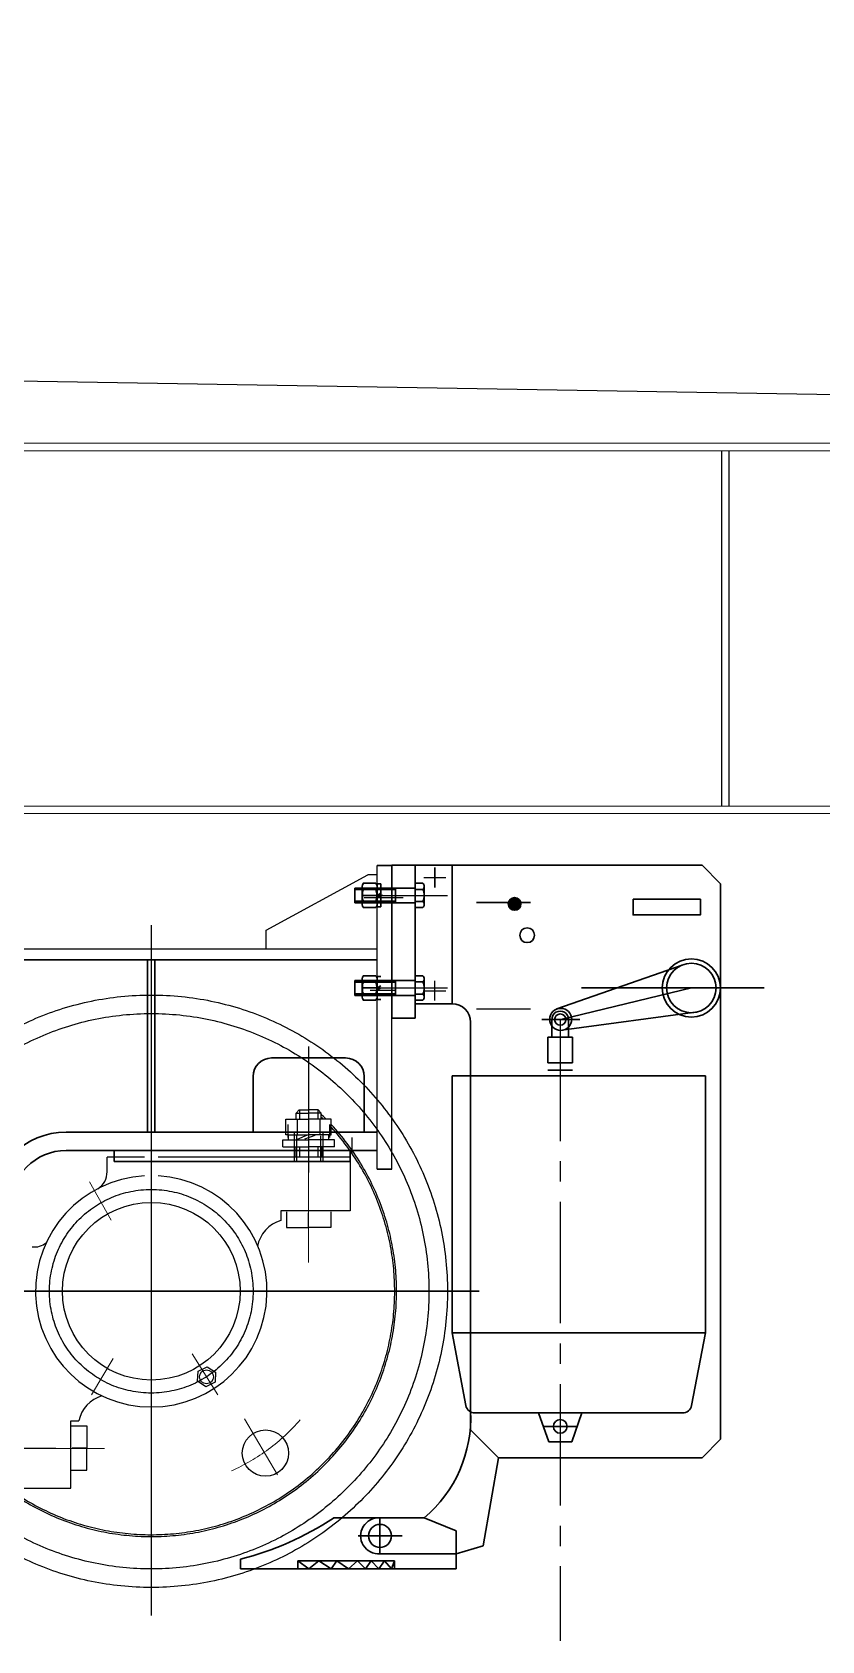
# Model space of a CAD drawing. Extents: x 1767995 to 4174245, y 542814 to 862564.
# Drawn here: x 3078371 to 3079224, y 818371 to 820108 of the extents above; entities that cross this region are included whole.
import ezdxf

# ---------------------------------------------------------------- set-up
doc = ezdxf.new("R2010")
doc.units = 0
doc.header["$LTSCALE"] = 3500
for name, pattern in [('CENTER', [2, 1.25, -0.25, 0.25, -0.25]), ('CENTER2', [1.125, 0.75, -0.125, 0.125, -0.125]), ('DASHDOT', [25.4, 12.7, -6.35, 0, -6.35]), ('DASHED', [0.75, 0.5, -0.25]), ('PHANTOM', [2.5, 1.25, -0.25, 0.25, -0.25, 0.25, -0.25])]:
    doc.linetypes.add(name, pattern=pattern)
for name, color, linetype, lineweight in [('1轮廓实线层', 7, 'Continuous', 30), ('6标注线', 7, 'Continuous', 13), ('CENTER', 1, 'DASHDOT', 15)]:
    doc.layers.add(name, color=color, linetype=linetype, lineweight=lineweight)
for name, color, linetype in [('2中心线', 1, 'DASHED'), ('2点划线', 2, 'CENTER2'), ('3中心线层', 1, 'CENTER'), ('4虚线层', 6, 'DASHED'), ('9双点划线层', 6, 'PHANTOM'), ('dim', 7, 'Continuous'), ('MAINLIN', 7, 'Continuous'), ('PBZ', 7, 'Continuous'), ('PHANTOM', 1, 'PHANTOM'), ('纵_地面线', 30, 'Continuous')]:
    doc.layers.add(name, color=color, linetype=linetype)

# ---------------------------------------------------------------- blocks, each defined once
blk = doc.blocks.new('AAA')
for p, q in [((4100.8, -24779.8), (12170.8, -24779.8)), ((12820.8, -24787.8), (3450.8, -24787.8)), ((3450.8, -25171.8), (12820.8, -25171.8)), ((12170.7, -25179.8), (4100.9, -25179.8))]:
    blk.add_line(p, q)
at = {"layer": '4虚线层'}
for p, q in [((4901.8, -24787.8), (4901.8, -25171.8)), ((4909.8, -24787.8), (4909.8, -25171.8))]:
    blk.add_line(p, q, dxfattribs=at)
blk = doc.blocks.new('45TG54T')
for p, q in [((7658, 8504.1), (5954, 8504.1)), ((6310, 8504.1), (6310, 8318.1)), ((6318, 8504.1), (6318, 8318.1)), ((7410, 8504.1), (7410, 8318.1)), ((7418, 8504.1), (7418, 8318.1)), ((6104, 8398.1), (6184, 8398.1)), ((7624, 8398.1), (7544, 8398.1)), ((6084, 8378.1), (6084, 8318.1)), ((6204, 8378.1), (6204, 8318.1)), ((7524, 8378.1), (7524, 8318.1)), ((7644, 8378.1), (7644, 8318.1)), ((5977, 8318.1), (6406, 8318.1)), ((7658, 8318.1), (7322, 8318.1)), ((5977, 8298.1), (6406, 8298.1)), ((6354, 8298.1), (6354, 8286.1)), ((7658, 8298.1), (7322, 8298.1)), ((7374, 8298.1), (7374, 8286.1)), ((5969, 8278.1), (5977, 8278.1)), ((6099, 8286.1), (6354, 8286.1)), ((7629, 8286.1), (7374, 8286.1)), ((7674, 8278.1), (7658, 8278.1)), ((6466, 7896.1), (6466, 8238.1)), ((6486, 7896.1), (6486, 8238.1)), ((7242, 7896.1), (7242, 8238.1)), ((7262, 7896.1), (7262, 8238.1)), ((6454, 7931.1), (6454, 8186.1)), ((6454, 8186.1), (6466, 8186.1)), ((7274, 8186.1), (7262, 8186.1)), ((7274, 7931.1), (7274, 8186.1)), ((7044, 8049.1), (7044, 8041.1)), ((6546, 8036.1), (6486, 8036.1)), ((7182, 8036.1), (7242, 8036.1)), ((6566, 8016.1), (6566, 7916.1)), ((7162, 8016.1), (7162, 7916.1)), ((6454, 7931.1), (6466, 7931.1)), ((7274, 7931.1), (7262, 7931.1)), ((6486, 7896.1), (6466, 7896.1)), ((7242, 7896.1), (7262, 7896.1))]:
    blk.add_line(p, q)
for centre, radius, start, end in [((6104, 8378.1), 20, 90, 180), ((6184, 8378.1), 20, 0, 90), ((7544, 8378.1), 20, 90, 180), ((7624, 8378.1), 20, 0, 90), ((6406, 8238.1), 80, 0, 90), ((7322, 8238.1), 80, 90, 180), ((6406, 8238.1), 60, 0, 90), ((7322, 8238.1), 60, 90, 180), ((6546, 8016.1), 20, 0, 90), ((7182, 8016.1), 20, 90, 180)]:
    blk.add_arc(centre, radius, start, end)
at = {"layer": '1轮廓实线层'}
for p, q in [((7658, 8606.1), (7674, 8606.1)), ((5954, 8504.1), (5954, 8516.1)), ((6099, 8298.1), (6099, 8286.1)), ((6354, 8298.1), (6354, 8286.1)), ((7374, 8298.1), (7374, 8286.1)), ((7629, 8298.1), (7629, 8286.1)), ((6486, 7916.1), (7242, 7916.1))]:
    blk.add_line(p, q, dxfattribs=at)
for radius in [90, 40]:
    blk.add_circle((6864, 8384.1), radius, dxfattribs=at)
at = {"layer": '2中心线', "linetype": 'DASHED', "ltscale": 0.5}
for p, q in [((6144, 8409.9), (6144, 8274.3)), ((7584, 8410.4), (7584, 8274.3)), ((6417.1, 7976.1), (6503.9, 7976.1)), ((7310.8, 7976.1), (7224, 7976.1))]:
    blk.add_line(p, q, dxfattribs=at)
at = {"layer": '3中心线层'}
for p, q in [((6864, 7877.5), (6864, 8595.5)), ((7686.1, 8571.1), (7643.9, 8571.1)), ((6314, 8544.1), (6314, 7795.8)), ((7414, 8541.6), (7414, 7795.8)), ((7678.4, 8471.1), (7650.6, 8471.1)), ((5959.7, 8146.1), (7768.2, 8146.1))]:
    blk.add_line(p, q, dxfattribs=at)
at = {"layer": '3中心线层', "color": 0, "linetype": 'ByBlock'}
for p, q in [((7538, 8536.1), (7648, 8596.1)), ((7658, 8596.1), (7648, 8596.1)), ((7538, 8516.1), (7538, 8536.1))]:
    blk.add_line(p, q, dxfattribs=at)
at = {"layer": '3中心线层', "ltscale": 0.5}
blk.add_line((6755.9, 8384.1), (6972, 8384.1), dxfattribs=at)
at = {"layer": '4虚线层', "ltscale": 0.5}
for p, q in [((6684, 8504.1), (6684, 7941.1)), ((6692, 8504.1), (6692, 7941.1)), ((7036, 8504.1), (7036, 7941.1)), ((7044, 8504.1), (7044, 7941.1)), ((7568.5, 8318.1), (7568.5, 8286.1)), ((7599.5, 8318.1), (7599.5, 8286.1)), ((6692, 8150.1), (7036, 8150.1)), ((6692, 8142.1), (7036, 8142.1)), ((6454, 7989.1), (6486, 7989.1)), ((7274, 7989.1), (7242, 7989.1)), ((6454, 7963.1), (6486, 7963.1)), ((7274, 7963.1), (7242, 7963.1)), ((6486, 7941.1), (7242, 7941.1)), ((6486, 7931.1), (7242, 7931.1))]:
    blk.add_line(p, q, dxfattribs=at)
at = {"layer": '4虚线层'}
for p, q in [((6128.5, 8318.1), (6128.5, 8286.1)), ((6159.5, 8318.1), (6159.5, 8286.1))]:
    blk.add_line(p, q, dxfattribs=at)
at = {"layer": '9双点划线层'}
for centre, radius in [((6314, 8146.1), 320), ((7414, 8146.1), 320), ((6314, 8146.1), 300), ((7414, 8146.1), 300)]:
    blk.add_circle(centre, radius, dxfattribs=at)
at = {"layer": 'PBZ', "linetype": 'Continuous'}
for p, q in [((7658, 8278.1), (7658, 8606.1)), ((7674, 8278.1), (7674, 8606.1)), ((5954, 8516.1), (7658, 8516.1)), ((5969, 8278.1), (5969, 8504.1)), ((5977, 8278.1), (5977, 8504.1)), ((6684, 8150.1), (6486, 8150.1)), ((6684, 8142.1), (6486, 8142.1)), ((7044, 8150.1), (7242, 8150.1)), ((7044, 8142.1), (7242, 8142.1))]:
    blk.add_line(p, q, dxfattribs=at)
blk = doc.blocks.new('54统一5他')
h = blk.add_hatch(color=256)
edge = h.paths.add_edge_path()
edge.add_ellipse((-1357.8, 4717.4), major_axis=(4.82, 4.82), ratio=1, start_angle=135, end_angle=315, ccw=False)
edge.add_ellipse((-1357.8, 4717.4), major_axis=(4.82, 4.82), ratio=1, start_angle=-45, end_angle=135, ccw=False)
for p, q in [((-1560.3, 4759.1), (-1580.3, 4739.1)), ((-1225.3, 4759.1), (-1560.3, 4759.1)), ((-1290.3, 4759.1), (-1290.3, 4609.6)), ((-1250.3, 4759.1), (-1250.3, 4594.1)), ((-1225.3, 4594.1), (-1225.3, 4759.1)), ((-1580.3, 4739.1), (-1580.3, 4139.1)), ((-1260.3, 4726.6), (-1260.3, 4736.4)), ((-1250.3, 4739.7), (-1258.8, 4739.7)), ((-1250.3, 4733.1), (-1258.8, 4733.1)), ((-1250.3, 4739.7), (-1250.3, 4713.5)), ((-1250.3, 4734.6), (-1185.3, 4734.6)), ((-1229.3, 4734.6), (-1229.3, 4718.6)), ((-1229.3, 4733), (-1185.3, 4733)), ((-1213.3, 4739), (-1213.3, 4726.6)), ((-1209.2, 4739), (-1213.3, 4739)), ((-1209.2, 4726.6), (-1213.3, 4728.9)), ((-1209.2, 4726.6), (-1209.2, 4739)), ((-1209.2, 4736.4), (-1209.2, 4716.8)), ((-1194.4, 4739.7), (-1208, 4739.7)), ((-1194.4, 4733.1), (-1208, 4733.1)), ((-1193.3, 4716.8), (-1193.3, 4736.4)), ((-1185.3, 4734.6), (-1185.3, 4718.6)), ((-1316.7, 4719.1), (-1375.1, 4719.1)), ((-1260.3, 4716.8), (-1260.3, 4726.6)), ((-1250.3, 4720), (-1258.8, 4720)), ((-1250.3, 4713.5), (-1258.8, 4713.5)), ((-1250.3, 4718.6), (-1185.3, 4718.6)), ((-1229.3, 4720.2), (-1185.3, 4720.2)), ((-1207.1, 4726.6), (-1215.3, 4726.6)), ((-1213.3, 4726.6), (-1209.2, 4724.2)), ((-1213.3, 4714.2), (-1213.3, 4726.6)), ((-1209.2, 4714.2), (-1213.3, 4714.2)), ((-1209.2, 4726.6), (-1209.2, 4714.2)), ((-1193.3, 4726.6), (-1209.2, 4726.6)), ((-1194.4, 4720), (-1208, 4720)), ((-1208, 4713.5), (-1194.4, 4713.5)), ((-1403.6, 4604), (-1538.7, 4651.4)), ((-1430.1, 4626.6), (-1627.4, 4626.6)), ((-1548.8, 4626.6), (-1407.7, 4592.7)), ((-1260.3, 4626.6), (-1260.3, 4636.4)), ((-1260.3, 4616.8), (-1260.3, 4626.6)), ((-1250.3, 4639.7), (-1258.8, 4639.7)), ((-1250.3, 4633.1), (-1258.8, 4633.1)), ((-1250.3, 4639.7), (-1250.3, 4613.5)), ((-1250.3, 4634.6), (-1185.3, 4634.6)), ((-1229.3, 4634.6), (-1229.3, 4618.6)), ((-1229.3, 4633), (-1185.3, 4633)), ((-1209.2, 4639), (-1213.3, 4639)), ((-1209.2, 4626.6), (-1213.3, 4628.9)), ((-1213.3, 4626.6), (-1209.2, 4624.2)), ((-1209.2, 4626.6), (-1209.2, 4639)), ((-1209.2, 4636.4), (-1209.2, 4616.8)), ((-1209.2, 4626.6), (-1209.2, 4614.2)), ((-1193.3, 4626.6), (-1209.2, 4626.6)), ((-1194.4, 4639.7), (-1208, 4639.7)), ((-1194.4, 4633.1), (-1208, 4633.1)), ((-1193.3, 4616.8), (-1193.3, 4636.4)), ((-1185.3, 4634.6), (-1185.3, 4618.6)), ((-1250.3, 4609.6), (-1290.3, 4609.6)), ((-1250.3, 4620), (-1258.8, 4620)), ((-1250.3, 4613.5), (-1258.8, 4613.5)), ((-1250.3, 4618.6), (-1185.3, 4618.6)), ((-1229.3, 4620.2), (-1185.3, 4620.2)), ((-1209.2, 4614.2), (-1213.3, 4614.2)), ((-1194.4, 4620), (-1208, 4620)), ((-1208, 4613.5), (-1194.4, 4613.5)), ((-1411.2, 4581.3), (-1555.7, 4600.7)), ((-1428.2, 4592.7), (-1387.2, 4592.7)), ((-1416.2, 4592.7), (-1416.2, 4573.5)), ((-1398, 4592.7), (-1398, 4573.5)), ((-1310.3, 4589.6), (-1310.3, 4149.1)), ((-1225.3, 4594.1), (-1250.3, 4594.1)), ((-1420.3, 4573.5), (-1393.9, 4573.5)), ((-1420.3, 4573.5), (-1420.3, 4545.8)), ((-1393.9, 4573.5), (-1393.9, 4545.8)), ((-1420.3, 4545.8), (-1393.9, 4545.8)), ((-1420.3, 4537.8), (-1393.9, 4537.8)), ((-1564, 4531.8), (-1290.3, 4531.8)), ((-1564, 4531.8), (-1564, 4253.9)), ((-1290.3, 4531.8), (-1290.3, 4253.9)), ((-1564, 4253.9), (-1290.3, 4253.9)), ((-1549, 4175.6), (-1564, 4253.9)), ((-1290.3, 4253.9), (-1305.2, 4175.6)), ((-1315, 4167.5), (-1539.2, 4167.5)), ((-1419.5, 4136.3), (-1430.4, 4167.5)), ((-1394.7, 4136.3), (-1383.8, 4167.5)), ((-1560.3, 4119.1), (-1580.3, 4139.1)), ((-1388.9, 4152.9), (-1425.3, 4152.9)), ((-1394.7, 4136.3), (-1419.5, 4136.3)), ((-1340.3, 4119.1), (-1310.3, 4149.1)), ((-1340.3, 4119.1), (-1560.3, 4119.1)), ((-1340.3, 4119.1), (-1323.8, 4024.1)), ((-1260.3, 4054.1), (-1294.7, 4040)), ((-1162.2, 4054.1), (-1260.3, 4054.1)), ((-1212.4, 4015.4), (-1212.4, 4054.1)), ((-1294.7, 4040), (-1294.7, 3999.1)), ((-1188.9, 4034.7), (-1236.5, 4034.7)), ((-1323.8, 4024.1), (-1294.7, 4015.4)), ((-1294.7, 4015.4), (-1212.4, 4015.4)), ((-1061.7, 3999.1), (-1294.7, 3999.1)), ((-1123.7, 4007.9), (-1228.2, 4007.9)), ((-1228.2, 4007.9), (-1228.2, 3999.1)), ((-1224.9, 3999.1), (-1228.2, 4007.9)), ((-1217.2, 4007.9), (-1224.9, 3999.1)), ((-1211.3, 3999.1), (-1217.2, 4007.9)), ((-1203, 4007.9), (-1211.3, 3999.1)), ((-1196.6, 3999.1), (-1203, 4007.9)), ((-1188, 4007.9), (-1196.6, 3999.1)), ((-1178.3, 3999.1), (-1188, 4007.9)), ((-1165.6, 4007.9), (-1178.3, 3999.1)), ((-1159.5, 3999.1), (-1165.6, 4007.9)), ((-1146.4, 4007.9), (-1159.5, 3999.1)), ((-1135.5, 3999.1), (-1146.4, 4007.9)), ((-1123.7, 4007.9), (-1135.5, 3999.1)), ((-1123.7, 3999.1), (-1123.7, 4007.9)), ((-1061.7, 3999.1), (-1061.7, 4009.5))]:
    blk.add_line(p, q)
blk.add_lwpolyline([(-1485.8, 4722.4), (-1558.5, 4722.4), (-1558.5, 4705.5), (-1485.8, 4705.5)], close=True)
for centre, radius in [((-1357.8, 4717.4), 6.81), ((-1371.4, 4683.6), 7.97), ((-1548.8, 4626.6), 31.5), ((-1548.8, 4626.6), 26.7), ((-1407.7, 4592.7), 11.9), ((-1407.1, 4592.5), 6.1), ((-1407.1, 4152.9), 7.39), ((-1212.4, 4034.7), 12.4)]:
    blk.add_circle(centre, radius)
for centre, radius, start, end in [((-1255.9, 4736.4), 4.32, 130.7333, 229.2667), ((-1245.2, 4726.6), 15, 154.1739, 205.8261), ((-1204.1, 4736.4), 5.08, 139.9424, 220.0576), ((-1190.6, 4726.6), 18.5, 159.3402, 200.6598), ((-1198.3, 4736.4), 5.08, 319.9424, 40.0576), ((-1211.8, 4726.6), 18.5, 339.3402, 20.6598), ((-1255.9, 4716.8), 4.32, 130.7333, 229.2667), ((-1204.1, 4716.8), 5.08, 139.9424, 220.0576), ((-1198.3, 4716.8), 5.08, 319.9424, 40.0576), ((-1255.9, 4636.4), 4.32, 130.7333, 229.2667), ((-1245.2, 4626.6), 15, 154.1739, 205.8261), ((-1204.1, 4636.4), 5.08, 139.9424, 220.0576), ((-1190.6, 4626.6), 18.5, 159.3402, 200.6598), ((-1198.3, 4636.4), 5.08, 319.9424, 40.0576), ((-1211.8, 4626.6), 18.5, 339.3402, 20.6598), ((-1290.3, 4589.6), 20, 90, 180), ((-1255.9, 4616.8), 4.32, 130.7333, 229.2667), ((-1204.1, 4616.8), 5.08, 139.9424, 220.0576), ((-1198.3, 4616.8), 5.08, 319.9424, 40.0576), ((-1407.1, 4592.5), 9.1, 358.77, 181.23), ((-1539.2, 4177.5), 10, 190.7848, 270), ((-1315, 4177.5), 10, 270, 349.2152), ((-1168.9, 4162.2), 141.5, 177.205, 229.7921), ((-1210.9, 4034.7), 19.4, 265.7125, 94.2875), ((-977.8, 4334.3), 335.5, 236.6539, 255.526)]:
    blk.add_arc(centre, radius, start, end)
at = {"layer": '1轮廓实线层', "color": 1}
blk.add_line((-1271.7, 4756.6), (-1271.7, 4735.2), dxfattribs=at)
at = {"layer": '2点划线', "color": 1, "ltscale": 0.05}
for p, q in [((-1259.6, 4745.9), (-1283.7, 4745.9)), ((-1198.7, 4726.6), (-1285.5, 4726.6)), ((-1198.7, 4626.6), (-1285.5, 4626.6)), ((-1259.6, 4623.5), (-1283.7, 4623.5)), ((-1271.7, 4612.9), (-1271.7, 4634.2)), ((-1407.1, 4592.5), (-1407.1, 3921.4))]:
    blk.add_line(p, q, dxfattribs=at)
at = {"layer": '3中心线层'}
blk.add_line((-1316.7, 4604.1), (-1375.1, 4604.1), dxfattribs=at)
blk = doc.blocks.new('A$C8d28a030')
at = {"layer": '2中心线', "linetype": 'DASHED', "ltscale": 0.5}
for p, q in [((1090.4, -12.1), (1090.4, -147.7)), ((817.2, -446), (730.4, -446))]:
    blk.add_line(p, q, dxfattribs=at)
at = {"layer": '3中心线层', "ltscale": 0.2}
blk.add_line((920.4, 82), (920.4, -626.3), dxfattribs=at)
at = {"layer": '3中心线层'}
blk.add_line((1274.6, -276), (-533.8, -276), dxfattribs=at)
at = {"layer": '4虚线层', "ltscale": 0.01}
blk.add_line((1067.9, -96), (1067.9, -110), dxfattribs=at)
at = {"layer": '4虚线层'}
for p, q in [((1074.9, -104), (1074.9, -136)), ((1105.9, -104), (1105.9, -136)), ((1077.4, -108), (1077.4, -136)), ((1103.4, -108), (1103.4, -136))]:
    blk.add_line(p, q, dxfattribs=at)
at = {"layer": '4虚线层', "ltscale": 0.1}
for p, q in [((1112.9, -96), (1112.9, -110)), ((1137.4, -126), (1137.4, -110))]:
    blk.add_line(p, q, dxfattribs=at)
at = {"layer": '4虚线层', "ltscale": 0.5}
for radius, start, end in [(265, 227.0573, 42.7604), (263, 227.5276, 42.2871)]:
    blk.add_arc((920.4, -276), radius, start, end, dxfattribs=at)
at = {"layer": 'CENTER'}
for p, q in [((1090.4, -244.9), (1090.4, -70.9)), ((877.2, -199.1), (853.6, -157.8)), ((964.7, -343.8), (992.3, -387.9)), ((879.4, -348.8), (855.9, -388)), ((1056.9, -474.2), (1021, -413.9)), ((869.9, -446), (686.1, -446))]:
    blk.add_line(p, q, dxfattribs=at)
blk.add_arc((920.4, -276), 212.5, 294.0678, 319.189, dxfattribs=at)
at = {"layer": 'dim'}
for p, q in [((1080.5, -80.3), (1080.5, -89.6)), ((1100.2, -80.3), (1100.2, -89.6)), ((1080.5, -120.1), (1080.5, -130.4)), ((1100.2, -120.1), (1100.2, -130.4))]:
    blk.add_line(p, q, dxfattribs=at)
at = {"layer": 'MAINLIN'}
for p, q in [((1076.9, -83.5), (1080.1, -79.9)), ((1076.9, -83.5), (1090.8, -83.5)), ((1076.9, -90), (1076.9, -83.5)), ((1080.1, -79.9), (1090.5, -79.9)), ((1103.8, -83.5), (1089.9, -83.5)), ((1100.6, -79.9), (1090.3, -79.9)), ((1103.8, -83.5), (1100.6, -79.9)), ((1103.8, -90), (1103.8, -83.5)), ((1065.8, -90), (1090.5, -90)), ((1065.8, -107.2), (1065.8, -90)), ((1078.1, -90.4), (1078.1, -106.7)), ((1114.9, -90), (1090.3, -90)), ((1102.6, -90.4), (1102.6, -106.7)), ((1114.9, -107.2), (1114.9, -90)), ((1062.6, -112.3), (1089.9, -112.3)), ((1062.6, -119.9), (1062.6, -112.3)), ((1062.6, -119.9), (1089.9, -119.9)), ((1068.7, -107.2), (1065.8, -107.2)), ((1068.7, -107.2), (1090.7, -107.2)), ((1068.7, -112.3), (1068.7, -107.2)), ((1076.5, -120.5), (1076.5, -130.8)), ((1088.7, -107.5), (1078, -112.1)), ((1097.1, -107.9), (1085.9, -111.7)), ((1112.1, -107.2), (1090.1, -107.2)), ((1118.2, -112.3), (1090.9, -112.3)), ((1118.2, -119.9), (1090.9, -119.9)), ((1104.2, -120.5), (1104.2, -130.8)), ((1112.1, -112.3), (1112.1, -107.2)), ((1112.1, -107.2), (1114.9, -107.2)), ((1118.2, -119.9), (1118.2, -112.3)), ((872.6, -146.8), (872.6, -131)), ((912.9, -131), (872.6, -131)), ((1135.4, -131), (927.9, -131)), ((1135.4, -131), (1135.4, -189)), ((1135.4, -189), (1060.4, -189)), ((1060.4, -189), (1060.4, -199.6)), ((1066.4, -190.4), (1066.4, -207.1)), ((1114.4, -190.4), (1114.4, -207.1)), ((1066.4, -207.1), (1090.7, -207.1)), ((1090.1, -207.1), (1090.1, -191.2)), ((1114.4, -207.1), (1090.1, -207.1)), ((833.4, -488.6), (833.4, -416)), ((833.4, -416), (842.2, -416)), ((834.2, -421.4), (850.9, -421.4)), ((850.9, -421.4), (850.9, -445.7)), ((850.9, -445.7), (834.9, -445.7)), ((850.9, -469.4), (850.9, -445.1)), ((834.2, -469.4), (850.9, -469.4)), ((775.4, -488.6), (833.4, -488.6))]:
    blk.add_line(p, q, dxfattribs=at)
blk.add_lwpolyline([(989.9, -363.4), (989.3, -374.4), (979.5, -379.3), (970.3, -373.3), (970.9, -362.4), (980.7, -357.5)], close=True, dxfattribs=at)
for centre, radius in [((920.4, -276), 96), ((980.1, -368.4), 7.54), ((1043.7, -450.8), 25)]:
    blk.add_circle(centre, radius, dxfattribs=at)
for centre, radius, start, end in [((920.4, -276), 265, 44.5674, 46.1937), ((920.4, -276), 263, 44.9982, 45.7743), ((920.4, -276), 125, 93.4398, 86.5602), ((850.9, -147.1), 21.7, 303.1468, 0.6766), ((1069.8, -233.5), 35.1, 105.473, 170.4839), ((794.2, -208.7), 19.5, 263.157, 310.0893), ((877.5, -423.8), 36.3, 106.7143, 167.3931)]:
    blk.add_arc(centre, radius, start, end, dxfattribs=at)
at = {"layer": 'PBZ', "linetype": 'Continuous'}
for p, q in [((916.4, 82), (916.4, -104)), ((924.4, 82), (924.4, -104)), ((880.4, -124), (880.4, -136)), ((880.4, -124), (880.4, -136)), ((1135.4, -136), (880.4, -136))]:
    blk.add_line(p, q, dxfattribs=at)
at = {"layer": 'PHANTOM'}
blk.add_circle((920.4, -276), 110, dxfattribs=at)
blk.add_blockref('AAA', (-3365.4, 25419.8))
at = {"layer": '1轮廓实线层'}
blk.add_blockref('45TG54T', (-6493.6, -8422.1), dxfattribs=at)
at = {"layer": '1轮廓实线层', "xscale": -1}
blk.add_blockref('54统一5他', (-44.9, -4575), dxfattribs=at)

msp = doc.modelspace()

# ---------------------------------------------------------------- linework, layer by layer
at = {"layer": '纵_地面线', "color": 5, "flags": 128}
msp.add_lwpolyline([(3044672.8, 818940), (3051172.8, 820054.8), (3061172.8, 820373.8), (3071172.8, 819850.8), (3081172.8, 819684.8), (3091172.8, 819675.8), (3101172.8, 819661.8), (3111172.8, 819592.8), (3121172.8, 819389.8), (3131172.8, 819356.8), (3141172.8, 819526.8), (3151172.8, 819610.8), (3161172.8, 819693.8), (3171172.8, 819756.8), (3181172.8, 819752.8), (3184800.4, 819755.7)], dxfattribs=at)

# ---------------------------------------------------------------- block references
at = {"layer": '6标注线'}
msp.add_blockref('A$C8d28a030', (3077578.9, 819024.2), dxfattribs=at)

doc.saveas('drawing.dxf')
